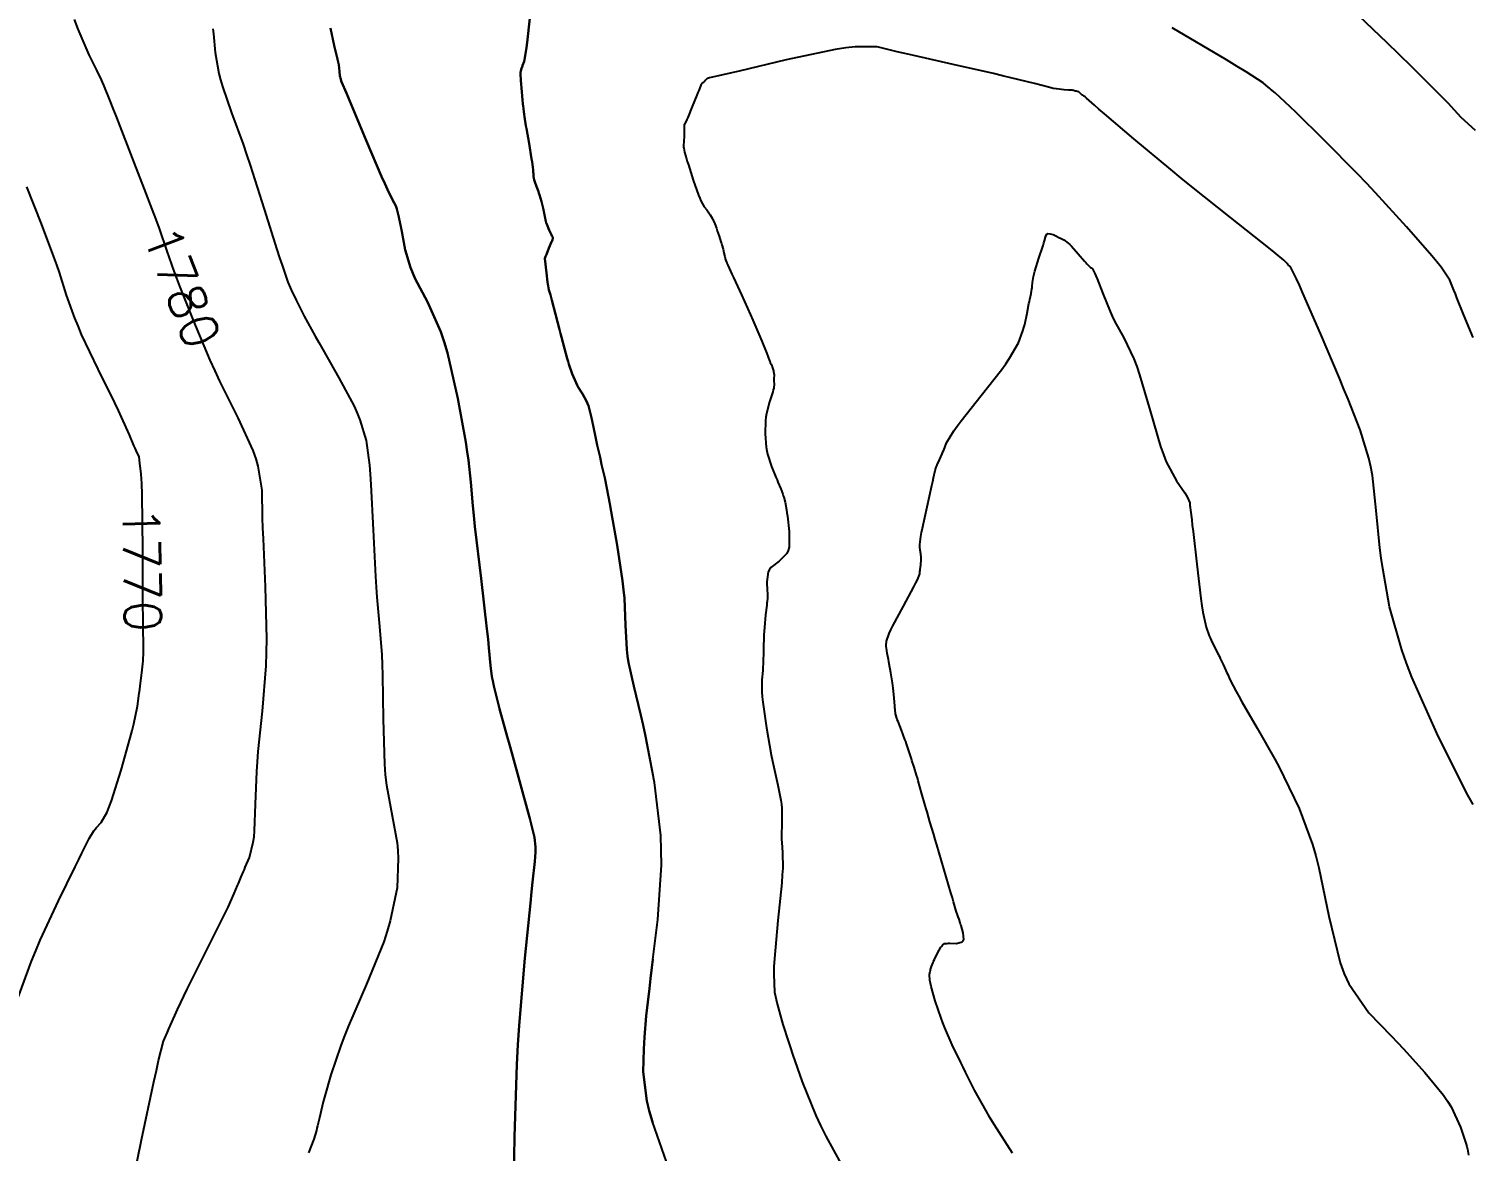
# Model space of a CAD drawing. Header units: metres. Extents: x 837477 to 838477, y 1189014 to 1191014.
# Drawn here: x 837810.2 to 837959.8, y 1189868.7 to 1189985 of the extents above; entities that cross this region are included whole.
import ezdxf

# ---------------------------------------------------------------- set-up
doc = ezdxf.new("R2010")
doc.units = ezdxf.units.M
doc.header["$LTSCALE"] = 0.3
doc.layers.add('COTAS 10', color=1, linetype='Continuous')
doc.styles.get("Standard").update_dxf_attribs({"font": 'simplex.shx'})

msp = doc.modelspace()

# ---------------------------------------------------------------- linework, layer by layer
at = {"layer": 'COTAS 10'}
for points, elevation in [([(837824.923, 1189881.776), (837825.651, 1189883.383), (837826.66, 1189885.515), (837826.999, 1189886.208), (837827.363, 1189886.946), (837828.889, 1189889.981), (837830.324, 1189892.839), (837830.631, 1189893.465), (837830.898, 1189894.019), (837831.537, 1189895.423), (837831.879, 1189896.256), (837831.959, 1189896.45), (837832.033, 1189896.629), (837832.251, 1189897.142), (837832.491, 1189897.702), (837832.579, 1189897.91), (837832.676, 1189898.141), (837833.108, 1189899.167), (837833.505, 1189900.725), (837833.582, 1189901.292), (837833.643, 1189901.917), (837833.744, 1189904.664), (837833.855, 1189908.05), (837833.923, 1189909.078), (837834.008, 1189910.146), (837834.448, 1189914.33), (837834.832, 1189919.006), (837834.88, 1189920.385), (837834.904, 1189921.799), (837834.781, 1189927.208), (837834.55, 1189932.176), (837834.506, 1189933.312), (837834.47, 1189934.345), (837834.409, 1189937.208), (837834.025, 1189939.691), (837833.785, 1189940.483), (837833.487, 1189941.321), (837831.927, 1189944.726), (837830.042, 1189948.511), (837829.539, 1189949.589), (837829.044, 1189950.679), (837827.325, 1189954.726), (837825.892, 1189958.352), (837825.577, 1189959.178), (837825.298, 1189959.926), (837824.585, 1189961.985), (837823.768, 1189964.339), (837823.423, 1189965.273), (837823.027, 1189966.33), (837822.227, 1189968.414), (837821.167, 1189971.167), (837819.348, 1189975.825), (837818.978, 1189976.769), (837818.665, 1189977.563), (837818.018, 1189979.182), (837817.621, 1189980.056), (837817.466, 1189980.38), (837817.291, 1189980.74), (837816.498, 1189982.338), (837815.36, 1189984.986), (837814.967, 1189986.007)], 1780), ([(837876.589, 1189866.927), (837874.874, 1189871.761), (837874.551, 1189872.89), (837874.293, 1189873.929), (837873.908, 1189876.927), (837873.986, 1189879.282), (837874.019, 1189879.916), (837874.058, 1189880.542), (837874.243, 1189882.738), (837874.56, 1189885.576), (837874.681, 1189886.607), (837874.818, 1189887.745), (837875.434, 1189892.738), (837875.814, 1189898.371), (837875.801, 1189899.911), (837875.737, 1189901.443), (837875.079, 1189906.906), (837874.148, 1189911.73), (837873.912, 1189912.859), (837873.685, 1189913.898), (837872.945, 1189916.906), (837872.403, 1189919.347), (837872.301, 1189920.029), (837872.22, 1189920.714), (837872.101, 1189923.212), (837871.979, 1189926.015), (837871.896, 1189926.893), (837871.792, 1189927.815), (837871.236, 1189931.513), (837870.613, 1189935.007), (837870.466, 1189935.8), (837870.33, 1189936.518), (837869.931, 1189938.48), (837869.614, 1189939.896), (837869.53, 1189940.27), (837869.447, 1189940.635), (837869.162, 1189941.889), (837868.897, 1189943.081), (837868.827, 1189943.408), (837868.759, 1189943.734), (837868.525, 1189944.9), (837868.254, 1189945.956), (837868.162, 1189946.212), (837868.062, 1189946.452), (837867.643, 1189947.189), (837867.194, 1189947.894), (837867.076, 1189948.114), (837866.961, 1189948.345), (837866.569, 1189949.269), (837866.217, 1189950.278), (837866.128, 1189950.561), (837866.041, 1189950.847), (837865.756, 1189951.897), (837865.453, 1189953.091), (837865.356, 1189953.468), (837865.252, 1189953.865), (837864.83, 1189955.465), (837864.446, 1189956.905), (837864.366, 1189957.201), (837864.298, 1189957.452), (837864.151, 1189957.987), (837864.07, 1189958.405), (837864.044, 1189958.583), (837864.016, 1189958.787), (837863.901, 1189959.749), (837863.736, 1189961.238), (837863.798, 1189961.418), (837863.838, 1189961.521), (837863.888, 1189961.647), (837864.154, 1189962.297), (837864.419, 1189962.945), (837864.469, 1189963.071), (837864.509, 1189963.173), (837864.57, 1189963.349), (837864.506, 1189963.491), (837864.468, 1189963.572), (837864.42, 1189963.67), (837864.173, 1189964.176), (837863.916, 1189964.772), (837863.863, 1189964.926), (837863.817, 1189965.077), (837863.716, 1189965.584), (837863.634, 1189966.115), (837863.599, 1189966.28), (837863.561, 1189966.452), (837863.38, 1189967.141), (837863.17, 1189967.831), (837863.112, 1189968.005), (837863.055, 1189968.17), (837862.853, 1189968.706), (837862.687, 1189969.156), (837862.654, 1189969.267), (837862.625, 1189969.373), (837862.564, 1189969.709), (837862.541, 1189969.998), (837862.536, 1189970.074), (837862.531, 1189970.148), (837862.518, 1189970.4), (837862.447, 1189970.967), (837862.405, 1189971.239), (837862.353, 1189971.561), (837862.087, 1189973.138), (837861.821, 1189974.684), (837861.769, 1189974.987), (837861.726, 1189975.234), (837861.651, 1189975.675), (837861.637, 1189975.772), (837861.633, 1189975.803), (837861.629, 1189975.836), (837861.615, 1189975.971), (837861.596, 1189976.124), (837861.59, 1189976.168), (837861.583, 1189976.213), (837861.553, 1189976.383), (837861.501, 1189976.813), (837861.48, 1189977.022), (837861.456, 1189977.27), (837861.346, 1189978.491), (837861.245, 1189979.691), (837861.226, 1189979.926), (837861.213, 1189980.12), (837861.199, 1189980.468), (837861.213, 1189980.546), (837861.217, 1189980.569), (837861.221, 1189980.593), (837861.237, 1189980.685), (837861.257, 1189980.779), (837861.264, 1189980.804), (837861.272, 1189980.829), (837861.308, 1189980.914), (837861.372, 1189981.078), (837861.399, 1189981.153), (837861.428, 1189981.239), (837861.567, 1189981.657), (837861.759, 1189982.648), (837861.823, 1189983.096), (837861.892, 1189983.619), (837862.181, 1189986.137)], 1810), ([(837862.181, 1189986.137), (837861.892, 1189983.619), (837861.823, 1189983.096), (837861.759, 1189982.648), (837861.567, 1189981.657), (837861.428, 1189981.239), (837861.399, 1189981.153), (837861.372, 1189981.078), (837861.308, 1189980.914), (837861.272, 1189980.829), (837861.264, 1189980.804), (837861.257, 1189980.779), (837861.237, 1189980.685), (837861.221, 1189980.593), (837861.217, 1189980.569), (837861.213, 1189980.546), (837861.199, 1189980.468), (837861.213, 1189980.12), (837861.226, 1189979.926), (837861.245, 1189979.691), (837861.346, 1189978.491), (837861.456, 1189977.27), (837861.48, 1189977.022), (837861.501, 1189976.813), (837861.553, 1189976.383), (837861.583, 1189976.213), (837861.59, 1189976.168), (837861.596, 1189976.124), (837861.615, 1189975.971), (837861.629, 1189975.836), (837861.633, 1189975.803), (837861.637, 1189975.772), (837861.651, 1189975.675), (837861.726, 1189975.234), (837861.769, 1189974.987), (837861.821, 1189974.684), (837862.087, 1189973.138), (837862.353, 1189971.561), (837862.405, 1189971.239), (837862.447, 1189970.967), (837862.518, 1189970.4), (837862.531, 1189970.148), (837862.536, 1189970.074), (837862.541, 1189969.998), (837862.564, 1189969.709), (837862.625, 1189969.373), (837862.654, 1189969.267), (837862.687, 1189969.156), (837862.853, 1189968.706), (837863.055, 1189968.17), (837863.112, 1189968.005), (837863.17, 1189967.831), (837863.38, 1189967.141), (837863.561, 1189966.452), (837863.599, 1189966.28), (837863.634, 1189966.115), (837863.716, 1189965.584), (837863.817, 1189965.077), (837863.863, 1189964.926), (837863.916, 1189964.772), (837864.173, 1189964.176), (837864.42, 1189963.67), (837864.468, 1189963.572), (837864.506, 1189963.491), (837864.57, 1189963.349), (837864.509, 1189963.173), (837864.469, 1189963.071), (837864.419, 1189962.945), (837864.154, 1189962.297), (837863.888, 1189961.647), (837863.838, 1189961.521), (837863.798, 1189961.418), (837863.736, 1189961.238), (837863.901, 1189959.749), (837864.016, 1189958.787), (837864.044, 1189958.583), (837864.07, 1189958.405), (837864.151, 1189957.987), (837864.298, 1189957.452), (837864.366, 1189957.201), (837864.446, 1189956.905), (837864.83, 1189955.465), (837865.252, 1189953.865), (837865.356, 1189953.468), (837865.453, 1189953.091), (837865.756, 1189951.897), (837866.041, 1189950.847), (837866.128, 1189950.561), (837866.217, 1189950.278), (837866.569, 1189949.269), (837866.961, 1189948.345), (837867.076, 1189948.114), (837867.194, 1189947.894), (837867.643, 1189947.189), (837868.062, 1189946.452), (837868.162, 1189946.212), (837868.254, 1189945.956), (837868.525, 1189944.9), (837868.759, 1189943.734), (837868.827, 1189943.408), (837868.897, 1189943.081), (837869.162, 1189941.889), (837869.447, 1189940.635), (837869.53, 1189940.27), (837869.614, 1189939.896), (837869.931, 1189938.48), (837870.33, 1189936.518), (837870.466, 1189935.8), (837870.613, 1189935.007), (837871.236, 1189931.513), (837871.792, 1189927.815), (837871.896, 1189926.893), (837871.979, 1189926.015), (837872.101, 1189923.212), (837872.22, 1189920.714), (837872.301, 1189920.029), (837872.403, 1189919.347), (837872.945, 1189916.906), (837873.685, 1189913.898), (837873.912, 1189912.859), (837874.148, 1189911.73), (837874.923, 1189907.712)], 1810), ([(837948.092, 1189986.393), (837950.989, 1189983.637), (837953.532, 1189981.145), (837954.107, 1189980.58), (837954.626, 1189980.07), (837956.035, 1189978.683), (837957.075, 1189977.628), (837957.363, 1189977.327), (837957.65, 1189977.023), (837958.683, 1189975.892), (837960.17, 1189974.515)], 1800), ([(837829.313, 1189985.033), (837829.363, 1189984.516), (837829.56, 1189982.569), (837829.945, 1189980.389), (837830.115, 1189979.727), (837830.312, 1189979.039), (837831.251, 1189976.339), (837832.45, 1189973.061), (837832.811, 1189972.008), (837833.185, 1189970.892), (837834.64, 1189966.339), (837835.95, 1189962.161), (837836.233, 1189961.282), (837836.482, 1189960.524), (837837.09, 1189958.789), (837837.583, 1189957.672), (837837.759, 1189957.303), (837837.952, 1189956.908), (837838.789, 1189955.267), (837839.917, 1189953.183), (837840.293, 1189952.509), (837840.696, 1189951.793), (837842.382, 1189948.859), (837843.95, 1189945.914), (837844.279, 1189945.192), (837844.563, 1189944.51), (837845.209, 1189942.382), (837845.533, 1189939.824), (837845.613, 1189938.872), (837845.69, 1189937.813), (837845.933, 1189933.105), (837846.165, 1189928.287), (837846.235, 1189927.158), (837846.307, 1189926.118), (837846.587, 1189923.105), (837846.823, 1189920.149), (837846.867, 1189919.145), (837846.903, 1189918.06), (837846.956, 1189913.474), (837847.096, 1189908.832), (837847.187, 1189907.712), (837847.3, 1189906.663), (837847.894, 1189903.474), (837848.422, 1189900.676), (837848.493, 1189899.873), (837848.532, 1189899.059), (837848.401, 1189896.018), (837847.709, 1189892.587), (837847.393, 1189891.527), (837847.024, 1189890.419), (837845.243, 1189886.018), (837843.378, 1189881.709), (837842.956, 1189880.659), (837842.575, 1189879.671), (837841.539, 1189876.619), (837840.89, 1189874.328), (837840.753, 1189873.82), (837840.633, 1189873.366), (837840.355, 1189872.182), (837840.168, 1189871.337), (837840.107, 1189871.097), (837840.042, 1189870.855), (837839.77, 1189869.957), (837839.231, 1189868.547)], 1790), ([(837829.313, 1189985.033), (837829.363, 1189984.516), (837829.56, 1189982.569), (837829.945, 1189980.389), (837830.115, 1189979.727), (837830.312, 1189979.039), (837831.251, 1189976.339), (837832.45, 1189973.061), (837832.811, 1189972.008), (837833.185, 1189970.892), (837834.64, 1189966.339), (837835.95, 1189962.161), (837836.233, 1189961.282), (837836.482, 1189960.524), (837837.09, 1189958.789), (837837.583, 1189957.672), (837837.759, 1189957.303), (837837.952, 1189956.908), (837838.789, 1189955.267), (837839.917, 1189953.183), (837840.293, 1189952.509), (837840.696, 1189951.793), (837842.382, 1189948.859), (837843.95, 1189945.914), (837844.279, 1189945.192), (837844.563, 1189944.51), (837845.209, 1189942.382), (837845.533, 1189939.824), (837845.613, 1189938.872), (837845.69, 1189937.813), (837845.933, 1189933.105), (837846.165, 1189928.287), (837846.235, 1189927.158), (837846.307, 1189926.118), (837846.587, 1189923.105), (837846.823, 1189920.149), (837846.867, 1189919.145), (837846.903, 1189918.06), (837846.956, 1189913.474), (837847.096, 1189908.832), (837847.187, 1189907.712), (837847.3, 1189906.663), (837847.894, 1189903.474), (837848.422, 1189900.676), (837848.493, 1189899.873), (837848.532, 1189899.059), (837848.401, 1189896.018), (837847.709, 1189892.587), (837847.393, 1189891.527), (837847.024, 1189890.419), (837845.243, 1189886.018), (837843.378, 1189881.709), (837842.956, 1189880.659), (837842.575, 1189879.671), (837841.539, 1189876.619), (837840.89, 1189874.328), (837840.753, 1189873.82), (837840.633, 1189873.366), (837840.355, 1189872.182), (837840.168, 1189871.337), (837840.107, 1189871.097), (837840.042, 1189870.855), (837839.77, 1189869.957), (837839.231, 1189868.547)], 1790), ([(837841.516, 1189985.09), (837841.899, 1189983.298), (837842.236, 1189981.88), (837842.302, 1189981.57), (837842.355, 1189981.296), (837842.445, 1189980.603), (837842.484, 1189980.16), (837842.505, 1189980.043), (837842.53, 1189979.929), (837842.657, 1189979.541), (837843.15, 1189978.37), (837845.249, 1189973.38), (837846.808, 1189969.728), (837847.128, 1189969), (837847.401, 1189968.395), (837847.982, 1189967.236), (837848.236, 1189966.752), (837848.303, 1189966.574), (837848.368, 1189966.376), (837848.588, 1189965.502), (837848.816, 1189964.373), (837848.887, 1189964.016), (837848.96, 1189963.638), (837849.252, 1189962.112), (837849.794, 1189960.28), (837850.026, 1189959.71), (837850.293, 1189959.112), (837851.552, 1189956.728), (837852.944, 1189953.635), (837853.294, 1189952.591), (837853.63, 1189951.466), (837854.715, 1189946.728), (837855.521, 1189942.194), (837855.68, 1189941.198), (837855.811, 1189940.315), (837856.053, 1189938.065), (837856.252, 1189935.61), (837856.356, 1189934.598), (837856.481, 1189933.442), (837857.109, 1189928.065), (837857.725, 1189922.839), (837857.842, 1189921.777), (837857.936, 1189920.882), (837858.086, 1189919.042), (837858.232, 1189917.899), (837858.324, 1189917.444), (837858.439, 1189916.928), (837859.042, 1189914.563), (837859.831, 1189911.684), (837860.063, 1189910.844), (837860.3, 1189909.985), (837861.208, 1189906.729), (837862.003, 1189903.827), (837862.169, 1189903.192), (837862.313, 1189902.63), (837862.638, 1189901.208), (837862.753, 1189900.252), (837862.764, 1189899.984), (837862.766, 1189899.715), (837862.7, 1189898.73), (837862.462, 1189896.591), (837862.357, 1189895.595), (837862.234, 1189894.423), (837861.647, 1189888.73), (837861.057, 1189881.729), (837860.933, 1189879.733), (837860.825, 1189877.711), (837860.578, 1189870.202), (837860.48, 1189864)], 1800), ([(837860.48, 1189864), (837860.578, 1189870.202), (837860.825, 1189877.711), (837860.933, 1189879.733), (837861.057, 1189881.729), (837861.647, 1189888.73), (837862.234, 1189894.423), (837862.357, 1189895.595), (837862.462, 1189896.591), (837862.7, 1189898.73), (837862.766, 1189899.715), (837862.764, 1189899.984), (837862.753, 1189900.252), (837862.638, 1189901.208), (837862.313, 1189902.63), (837862.169, 1189903.192), (837862.003, 1189903.827), (837861.208, 1189906.729), (837860.3, 1189909.985), (837860.063, 1189910.844), (837859.831, 1189911.684), (837859.042, 1189914.563), (837858.439, 1189916.928), (837858.324, 1189917.444), (837858.232, 1189917.899), (837858.086, 1189919.042), (837857.936, 1189920.882), (837857.842, 1189921.777), (837857.725, 1189922.839), (837857.109, 1189928.065), (837856.481, 1189933.442), (837856.356, 1189934.598), (837856.252, 1189935.61), (837856.053, 1189938.065), (837855.811, 1189940.315), (837855.68, 1189941.198), (837855.521, 1189942.194), (837854.715, 1189946.728), (837853.63, 1189951.466), (837853.294, 1189952.591), (837852.944, 1189953.635), (837851.552, 1189956.728), (837850.293, 1189959.112), (837850.026, 1189959.71), (837849.794, 1189960.28), (837849.252, 1189962.112), (837848.96, 1189963.638), (837848.887, 1189964.016), (837848.816, 1189964.373), (837848.588, 1189965.502), (837848.368, 1189966.376), (837848.303, 1189966.574), (837848.236, 1189966.752), (837847.982, 1189967.236), (837847.401, 1189968.395), (837847.128, 1189969), (837846.808, 1189969.728), (837845.249, 1189973.38), (837843.15, 1189978.37), (837842.657, 1189979.541), (837842.53, 1189979.929), (837842.505, 1189980.043), (837842.484, 1189980.16), (837842.445, 1189980.603), (837842.355, 1189981.296), (837842.302, 1189981.57), (837842.236, 1189981.88), (837841.899, 1189983.298), (837841.516, 1189985.09)], 1800), ([(837959.948, 1189953.035), (837958.984, 1189955.34), (837958.277, 1189957.151), (837958.113, 1189957.565), (837957.963, 1189957.941), (837957.533, 1189958.984), (837956.641, 1189960.316), (837956.199, 1189960.875), (837955.672, 1189961.516), (837953.066, 1189964.517), (837949.833, 1189968.046), (837948.912, 1189969.02), (837947.98, 1189969.993), (837944.517, 1189973.498), (837941.584, 1189976.378), (837940.986, 1189976.958), (837940.481, 1189977.443), (837939.429, 1189978.41), (837938.967, 1189978.78), (837938.833, 1189978.889), (837938.697, 1189979.001), (837938.186, 1189979.429), (837936.419, 1189980.574), (837935.492, 1189981.137), (837934.374, 1189981.807), (837928.756, 1189985.118)], 1810), ([(837959.976, 1189904.64), (837959.425, 1189905.619), (837958.819, 1189906.744), (837956.181, 1189912.029), (837953.612, 1189917.834), (837953.05, 1189919.287), (837952.554, 1189920.673), (837951.299, 1189925.119), (837950.582, 1189929.091), (837950.423, 1189930.178), (837950.282, 1189931.259), (837949.92, 1189935.119), (837949.514, 1189938.724), (837949.347, 1189939.645), (837949.155, 1189940.533), (837948.263, 1189943.462), (837946.991, 1189946.645), (837946.559, 1189947.693), (837946.093, 1189948.814), (837944.125, 1189953.462), (837942.313, 1189957.634), (837941.947, 1189958.453), (837941.639, 1189959.127), (837941.012, 1189960.35), (837940.762, 1189960.623), (837940.691, 1189960.699), (837940.618, 1189960.774), (837940.35, 1189961.046), (837939.331, 1189961.891), (837938.785, 1189962.329), (837938.125, 1189962.854), (837934.789, 1189965.485), (837930.772, 1189968.685), (837929.683, 1189969.57), (837928.604, 1189970.454), (837924.789, 1189973.64), (837921.755, 1189976.219), (837921.168, 1189976.721), (837920.691, 1189977.13), (837919.884, 1189977.84), (837919.786, 1189977.94), (837919.757, 1189977.964), (837919.726, 1189977.987), (837919.608, 1189978.059), (837919.48, 1189978.14), (837919.443, 1189978.169), (837919.405, 1189978.201), (837919.263, 1189978.341), (837919.123, 1189978.469), (837919.085, 1189978.493), (837919.049, 1189978.514), (837918.924, 1189978.549), (837918.808, 1189978.56), (837918.777, 1189978.566), (837918.747, 1189978.572), (837918.643, 1189978.603), (837918.544, 1189978.636), (837918.49, 1189978.65), (837918.393, 1189978.668), (837918.208, 1189978.68), (837918.125, 1189978.683), (837918.028, 1189978.686), (837917.564, 1189978.693), (837916.754, 1189978.797), (837916.439, 1189978.861), (837916.084, 1189978.94), (837914.476, 1189979.35), (837912.049, 1189979.965), (837911.178, 1189980.173), (837910.221, 1189980.397), (837906.047, 1189981.343), (837901.961, 1189982.259), (837901.06, 1189982.466), (837900.258, 1189982.651), (837898.192, 1189983.15), (837895.882, 1189983.166), (837894.927, 1189983.047), (837893.834, 1189982.875), (837888.745, 1189981.808), (837883.888, 1189980.659), (837882.941, 1189980.435), (837882.166, 1189980.253), (837880.806, 1189979.934), (837880.601, 1189979.876), (837880.555, 1189979.857), (837880.513, 1189979.838), (837880.401, 1189979.759), (837880.333, 1189979.685), (837880.319, 1189979.668), (837880.307, 1189979.654), (837880.28, 1189979.615), (837880.265, 1189979.587), (837880.261, 1189979.579), (837880.256, 1189979.572), (837880.238, 1189979.542), (837880.216, 1189979.512), (837880.2, 1189979.496), (837880.166, 1189979.465), (837880.125, 1189979.437), (837880.099, 1189979.425), (837880.047, 1189979.409), (837879.984, 1189979.353), (837879.965, 1189979.322), (837879.944, 1189979.284), (837879.859, 1189979.093), (837879.673, 1189978.628), (837879.587, 1189978.417), (837879.488, 1189978.172), (837879.007, 1189976.991), (837878.536, 1189975.849), (837878.443, 1189975.628), (837878.366, 1189975.449), (837878.22, 1189975.146), (837878.187, 1189975.118), (837878.181, 1189975.111), (837878.176, 1189975.105), (837878.166, 1189975.089), (837878.165, 1189974.997), (837878.166, 1189974.943), (837878.166, 1189974.878), (837878.17, 1189974.54), (837878.165, 1189974.108), (837878.161, 1189973.983), (837878.155, 1189973.856), (837878.123, 1189973.375), (837878.11, 1189972.899), (837878.116, 1189972.774), (837878.127, 1189972.653), (837878.204, 1189972.241), (837878.407, 1189971.561), (837878.498, 1189971.271), (837878.604, 1189970.937), (837879.112, 1189969.363), (837879.654, 1189967.803), (837879.781, 1189967.477), (837879.899, 1189967.198), (837880.24, 1189966.576), (837880.505, 1189966.254), (837880.575, 1189966.164), (837880.643, 1189966.074), (837880.874, 1189965.746), (837881.081, 1189965.404), (837881.133, 1189965.305), (837881.183, 1189965.204), (837881.346, 1189964.825), (837881.506, 1189964.388), (837881.554, 1189964.25), (837881.604, 1189964.106), (837881.8, 1189963.525), (837881.988, 1189962.939), (837882.032, 1189962.79), (837882.074, 1189962.648), (837882.2, 1189962.186), (837882.29, 1189961.813), (837882.31, 1189961.728), (837882.328, 1189961.651), (837882.372, 1189961.435), (837882.408, 1189961.272), (837882.434, 1189961.184), (837882.489, 1189961.03), (837882.557, 1189960.863), (837882.578, 1189960.811), (837882.6, 1189960.756), (837882.688, 1189960.538), (837882.964, 1189959.921), (837883.104, 1189959.615), (837883.273, 1189959.25), (837884.111, 1189957.445), (837885.055, 1189955.379), (837885.289, 1189954.849), (837885.512, 1189954.338), (837886.219, 1189952.644), (837886.729, 1189951.367), (837886.828, 1189951.117), (837886.907, 1189950.913), (837887.041, 1189950.554), (837887.069, 1189950.47), (837887.082, 1189950.44), (837887.098, 1189950.406), (837887.174, 1189950.261), (837887.26, 1189950.089), (837887.281, 1189950.039), (837887.301, 1189949.987), (837887.365, 1189949.792), (837887.416, 1189949.6), (837887.428, 1189949.551), (837887.44, 1189949.503), (837887.474, 1189949.346), (837887.491, 1189949.184), (837887.493, 1189949.133), (837887.492, 1189949.08), (837887.477, 1189948.867), (837887.464, 1189948.633), (837887.465, 1189948.566), (837887.468, 1189948.498), (837887.495, 1189948.246), (837887.448, 1189947.805), (837887.404, 1189947.618), (837887.347, 1189947.402), (837887.03, 1189946.39), (837886.711, 1189945.152), (837886.653, 1189944.794), (837886.607, 1189944.43), (837886.55, 1189943.061), (837886.671, 1189941.682), (837886.738, 1189941.311), (837886.82, 1189940.945), (837887.233, 1189939.664), (837887.687, 1189938.55), (837887.794, 1189938.289), (837887.893, 1189938.049), (837888.182, 1189937.353), (837888.394, 1189936.798), (837888.445, 1189936.647), (837888.492, 1189936.497), (837888.633, 1189935.964), (837888.772, 1189935.177), (837888.818, 1189934.867), (837888.866, 1189934.517), (837889.068, 1189932.919), (837889.04, 1189931.32), (837888.944, 1189930.969), (837888.809, 1189930.657), (837888.001, 1189929.863), (837887.163, 1189929.21), (837887.009, 1189928.987), (837886.888, 1189928.746), (837886.734, 1189927.724), (837886.786, 1189926.773), (837886.795, 1189926.576), (837886.802, 1189926.409), (837886.809, 1189926.047), (837886.773, 1189925.672), (837886.754, 1189925.496), (837886.73, 1189925.29), (837886.609, 1189924.286), (837886.486, 1189922.998), (837886.46, 1189922.613), (837886.439, 1189922.216), (837886.394, 1189920.677), (837886.355, 1189919.215), (837886.338, 1189918.867), (837886.317, 1189918.543), (837886.218, 1189917.574), (837886.222, 1189916.317), (837886.266, 1189915.811), (837886.33, 1189915.236), (837886.714, 1189912.589), (837887.202, 1189909.794), (837887.331, 1189909.126), (837887.457, 1189908.504), (837887.89, 1189906.64), (837888.206, 1189905.089), (837888.259, 1189904.664), (837888.297, 1189904.242), (837888.308, 1189902.733), (837888.266, 1189901.355), (837888.269, 1189901.015), (837888.28, 1189900.693), (837888.374, 1189899.68), (837888.384, 1189898.055), (837888.342, 1189897.346), (837888.28, 1189896.526), (837887.894, 1189892.631), (837887.527, 1189888.678), (837887.477, 1189887.822), (837887.45, 1189887.068), (837887.54, 1189885.208), (837887.817, 1189883.97), (837887.908, 1189883.61), (837888.006, 1189883.241), (837888.409, 1189881.846), (837888.984, 1189880.056), (837889.189, 1189879.439), (837889.415, 1189878.769), (837890.398, 1189875.91), (837891.816, 1189872.429), (837892.316, 1189871.366), (837892.863, 1189870.26), (837895.224, 1189865.91)], 1820), ([(837809.118, 1189884.658), (837810.505, 1189888.411), (837810.946, 1189889.488), (837811.411, 1189890.58), (837813.298, 1189894.658), (837815.035, 1189898.193), (837815.407, 1189898.943), (837815.731, 1189899.593), (837816.505, 1189901.114), (837816.975, 1189901.897), (837817.108, 1189902.083), (837817.241, 1189902.255), (837817.73, 1189902.761), (837818.349, 1189903.85), (837818.565, 1189904.388), (837818.799, 1189905.03), (837819.802, 1189908.202), (837820.747, 1189911.558), (837820.944, 1189912.314), (837821.114, 1189912.996), (837821.493, 1189914.836), (837821.684, 1189916.188), (837821.734, 1189916.561), (837821.784, 1189916.935), (837821.956, 1189918.282), (837822.081, 1189919.522), (837822.102, 1189919.828), (837822.116, 1189920.118), (837822.115, 1189921.032), (837822.079, 1189923.056), (837822.071, 1189924.047), (837822.063, 1189925.225), (837822.041, 1189931.032), (837821.974, 1189936.782), (837821.937, 1189937.923), (837821.894, 1189938.87), (837821.751, 1189940.028), (837821.672, 1189940.662), (837821.352, 1189941.331), (837821.246, 1189941.57), (837821.133, 1189941.831), (837820.662, 1189942.968), (837819.852, 1189944.79), (837819.525, 1189945.483), (837819.153, 1189946.259), (837817.438, 1189949.743), (837815.712, 1189953.368), (837815.334, 1189954.233), (837814.998, 1189955.037), (837814.147, 1189957.438), (837813.399, 1189959.792), (837813.13, 1189960.566), (837812.833, 1189961.394), (837811.537, 1189964.828), (837810.018, 1189968.662)], 1770), ([(837820.704, 1189863.964), (837821.922, 1189869.875), (837823.188, 1189875.885), (837823.455, 1189877.093), (837823.684, 1189878.105), (837824.209, 1189880.113), (837824.604, 1189881.053), (837824.752, 1189881.39), (837824.917, 1189881.762), (837825.651, 1189883.383), (837826.66, 1189885.515), (837826.999, 1189886.208), (837827.363, 1189886.946), (837828.889, 1189889.981), (837830.324, 1189892.839), (837830.631, 1189893.465), (837830.898, 1189894.019), (837831.537, 1189895.423), (837831.879, 1189896.256), (837831.959, 1189896.45), (837832.033, 1189896.629), (837832.251, 1189897.142), (837832.491, 1189897.702), (837832.579, 1189897.91), (837832.676, 1189898.141), (837833.108, 1189899.167), (837833.505, 1189900.725), (837833.582, 1189901.292), (837833.643, 1189901.917), (837833.744, 1189904.664), (837833.855, 1189908.05), (837833.923, 1189909.078), (837834.008, 1189910.146), (837834.448, 1189914.33), (837834.832, 1189919.006), (837834.88, 1189920.385), (837834.904, 1189921.799), (837834.781, 1189927.208), (837834.55, 1189932.176), (837834.506, 1189933.312), (837834.47, 1189934.345), (837834.409, 1189937.208), (837834.025, 1189939.691), (837833.785, 1189940.483), (837833.487, 1189941.321), (837831.927, 1189944.726), (837830.042, 1189948.511), (837829.539, 1189949.589), (837829.044, 1189950.679), (837827.325, 1189954.726), (837825.892, 1189958.352), (837825.577, 1189959.178), (837825.298, 1189959.926), (837824.585, 1189961.985), (837823.768, 1189964.339), (837823.423, 1189965.273), (837823.027, 1189966.33), (837822.227, 1189968.414)], 1780), ([(837912.216, 1189868.501), (837910.317, 1189871.49), (837909.872, 1189872.222), (837909.462, 1189872.911), (837908.274, 1189875.054), (837907.337, 1189876.908), (837907.085, 1189877.415), (837906.837, 1189877.921), (837905.968, 1189879.725), (837905.181, 1189881.514), (837904.983, 1189882.009), (837904.795, 1189882.503), (837904.189, 1189884.29), (837903.763, 1189885.795), (837903.689, 1189886.112), (837903.633, 1189886.386), (837903.589, 1189887.017), (837903.671, 1189887.36), (837903.695, 1189887.453), (837903.72, 1189887.546), (837903.814, 1189887.87), (837903.97, 1189888.275), (837904.033, 1189888.417), (837904.106, 1189888.572), (837904.441, 1189889.242), (837904.789, 1189889.854), (837904.869, 1189889.973), (837904.942, 1189890.07), (837905.146, 1189890.237), (837905.432, 1189890.254), (837905.557, 1189890.255), (837905.702, 1189890.255), (837906.388, 1189890.246), (837906.992, 1189890.404), (837907.086, 1189890.509), (837907.147, 1189890.641), (837907.1, 1189891.342), (837906.878, 1189892.089), (837906.828, 1189892.251), (837906.783, 1189892.393), (837906.665, 1189892.743), (837906.57, 1189893.01), (837906.54, 1189893.1), (837906.508, 1189893.197), (837906.38, 1189893.603), (837906.1, 1189894.539), (837905.973, 1189894.97), (837905.824, 1189895.475), (837904.359, 1189900.461), (837904.193, 1189901.026), (837904.044, 1189901.531), (837903.649, 1189902.855), (837903.345, 1189903.88), (837903.254, 1189904.197), (837903.159, 1189904.527), (837902.789, 1189905.838), (837902.429, 1189907.103), (837902.342, 1189907.404), (837902.259, 1189907.683), (837902.001, 1189908.517), (837901.782, 1189909.2), (837901.723, 1189909.385), (837901.666, 1189909.569), (837901.467, 1189910.218), (837901.229, 1189910.932), (837901.148, 1189911.157), (837901.06, 1189911.394), (837900.685, 1189912.345), (837900.337, 1189913.233), (837900.267, 1189913.428), (837900.207, 1189913.602), (837900.084, 1189914.051), (837900.03, 1189914.491), (837900.014, 1189914.66), (837899.998, 1189914.848), (837899.935, 1189915.699), (837899.844, 1189916.693), (837899.809, 1189916.973), (837899.771, 1189917.254), (837899.6, 1189918.285), (837899.421, 1189919.232), (837899.378, 1189919.46), (837899.338, 1189919.674), (837899.214, 1189920.324), (837899.137, 1189920.851), (837899.126, 1189920.988), (837899.119, 1189921.12), (837899.131, 1189921.564), (837899.428, 1189922.377), (837899.6, 1189922.742), (837899.812, 1189923.168), (837900.903, 1189925.214), (837901.983, 1189927.212), (837902.189, 1189927.608), (837902.353, 1189927.935), (837902.608, 1189928.552), (837902.613, 1189928.797), (837902.62, 1189928.891), (837902.63, 1189928.997), (837902.688, 1189929.472), (837902.733, 1189929.982), (837902.735, 1189930.11), (837902.733, 1189930.231), (837902.69, 1189930.622), (837902.632, 1189930.984), (837902.621, 1189931.087), (837902.611, 1189931.192), (837902.594, 1189931.584), (837902.709, 1189932.428), (837902.782, 1189932.818), (837902.874, 1189933.276), (837903.355, 1189935.493), (837903.85, 1189937.69), (837903.95, 1189938.134), (837904.034, 1189938.508), (837904.203, 1189939.265), (837904.307, 1189939.615), (837904.35, 1189939.731), (837904.399, 1189939.856), (837904.629, 1189940.378), (837904.908, 1189940.997), (837904.989, 1189941.184), (837905.071, 1189941.377), (837905.38, 1189942.129), (837906.123, 1189943.362), (837906.479, 1189943.858), (837906.901, 1189944.421), (837908.967, 1189947.013), (837911.074, 1189949.697), (837911.521, 1189950.318), (837911.909, 1189950.886), (837912.82, 1189952.496), (837913.281, 1189953.733), (837913.385, 1189954.066), (837913.48, 1189954.395), (837913.737, 1189955.549), (837913.913, 1189956.549), (837913.957, 1189956.782), (837913.999, 1189956.995), (837914.13, 1189957.603), (837914.225, 1189958.07), (837914.244, 1189958.195), (837914.259, 1189958.317), (837914.288, 1189958.74), (837914.393, 1189959.376), (837914.457, 1189959.631), (837914.537, 1189959.922), (837914.95, 1189961.26), (837915.37, 1189962.566), (837915.453, 1189962.837), (837915.523, 1189963.068), (837915.656, 1189963.572), (837915.753, 1189963.756), (837915.799, 1189963.784), (837915.854, 1189963.802), (837916.122, 1189963.787), (837916.419, 1189963.701), (837916.492, 1189963.676), (837916.56, 1189963.649), (837916.774, 1189963.546), (837917.003, 1189963.419), (837917.081, 1189963.378), (837917.165, 1189963.333), (837917.522, 1189963.15), (837917.994, 1189962.808), (837918.151, 1189962.664), (837918.318, 1189962.498), (837919.016, 1189961.721), (837919.659, 1189960.963), (837919.791, 1189960.81), (837919.904, 1189960.682), (837920.148, 1189960.423), (837920.271, 1189960.321), (837920.307, 1189960.291), (837920.344, 1189960.261), (837920.486, 1189960.148), (837920.741, 1189959.685), (837920.849, 1189959.433), (837920.974, 1189959.129), (837921.56, 1189957.585), (837922.318, 1189955.734), (837922.551, 1189955.235), (837922.793, 1189954.743), (837923.752, 1189953.019), (837924.79, 1189950.831), (837925.083, 1189950.047), (837925.378, 1189949.186), (837926.464, 1189945.434), (837927.555, 1189941.731), (837927.854, 1189940.902), (837928.151, 1189940.157), (837929.212, 1189938.172), (837930.062, 1189936.953), (837930.226, 1189936.691), (837930.358, 1189936.46), (837930.58, 1189935.9), (837930.604, 1189935.575), (837930.612, 1189935.493), (837930.62, 1189935.414), (837930.656, 1189935.16), (837930.78, 1189934.157), (837930.844, 1189933.606), (837930.921, 1189932.937), (837931.307, 1189929.534), (837931.742, 1189925.996), (837931.85, 1189925.241), (837931.953, 1189924.585), (837932.28, 1189923.026), (837932.594, 1189922.136), (837932.689, 1189921.901), (837932.787, 1189921.671), (837933.171, 1189920.881), (837933.552, 1189920.155), (837933.648, 1189919.965), (837933.741, 1189919.78), (837934.042, 1189919.15), (837934.322, 1189918.536), (837934.4, 1189918.361), (837934.479, 1189918.184), (837934.768, 1189917.525), (837935.376, 1189916.354), (837935.656, 1189915.854), (837935.984, 1189915.277), (837937.571, 1189912.561), (837939.395, 1189909.328), (837939.873, 1189908.426), (837940.338, 1189907.521), (837941.92, 1189904.228), (837943.305, 1189900.502), (837943.647, 1189899.324), (837943.97, 1189898.082), (837944.988, 1189893.068), (837946.172, 1189888.232), (837946.6, 1189887.102), (837947.073, 1189886.063), (837949.142, 1189883.068), (837951.467, 1189880.658), (837952.1, 1189879.988), (837952.729, 1189879.317), (837954.961, 1189876.884), (837956.869, 1189874.528), (837957.292, 1189873.905), (837957.67, 1189873.294), (837958.658, 1189871.198), (837959.206, 1189869.531), (837959.307, 1189869.192), (837959.386, 1189868.907), (837959.488, 1189868.318)], 1830), ([(837874.923, 1189888.6), (837874.818, 1189887.745), (837874.681, 1189886.607), (837874.56, 1189885.576), (837874.243, 1189882.738), (837874.058, 1189880.542), (837874.019, 1189879.916), (837873.986, 1189879.282), (837873.908, 1189876.927), (837874.293, 1189873.929), (837874.551, 1189872.89), (837874.874, 1189871.761), (837874.923, 1189871.622)], 1810)]:
    msp.add_lwpolyline(points, dxfattribs=dict(at, elevation=elevation))

# ---------------------------------------------------------------- texts
at = {"layer": 'COTAS 10', "char_height": 3.8, "attachment_point": 7}
for s, insert, rotation in [('1780', (837822.01, 1189963.681, 1780), 291.03387), ('1780', (837822.01, 1189963.681, 1780), 291.03387), ('1770', (837819.932, 1189935.501, 1770), 271.17571)]:
    msp.add_mtext(s, dxfattribs=dict(at, insert=insert, rotation=rotation))

doc.saveas('drawing.dxf')
